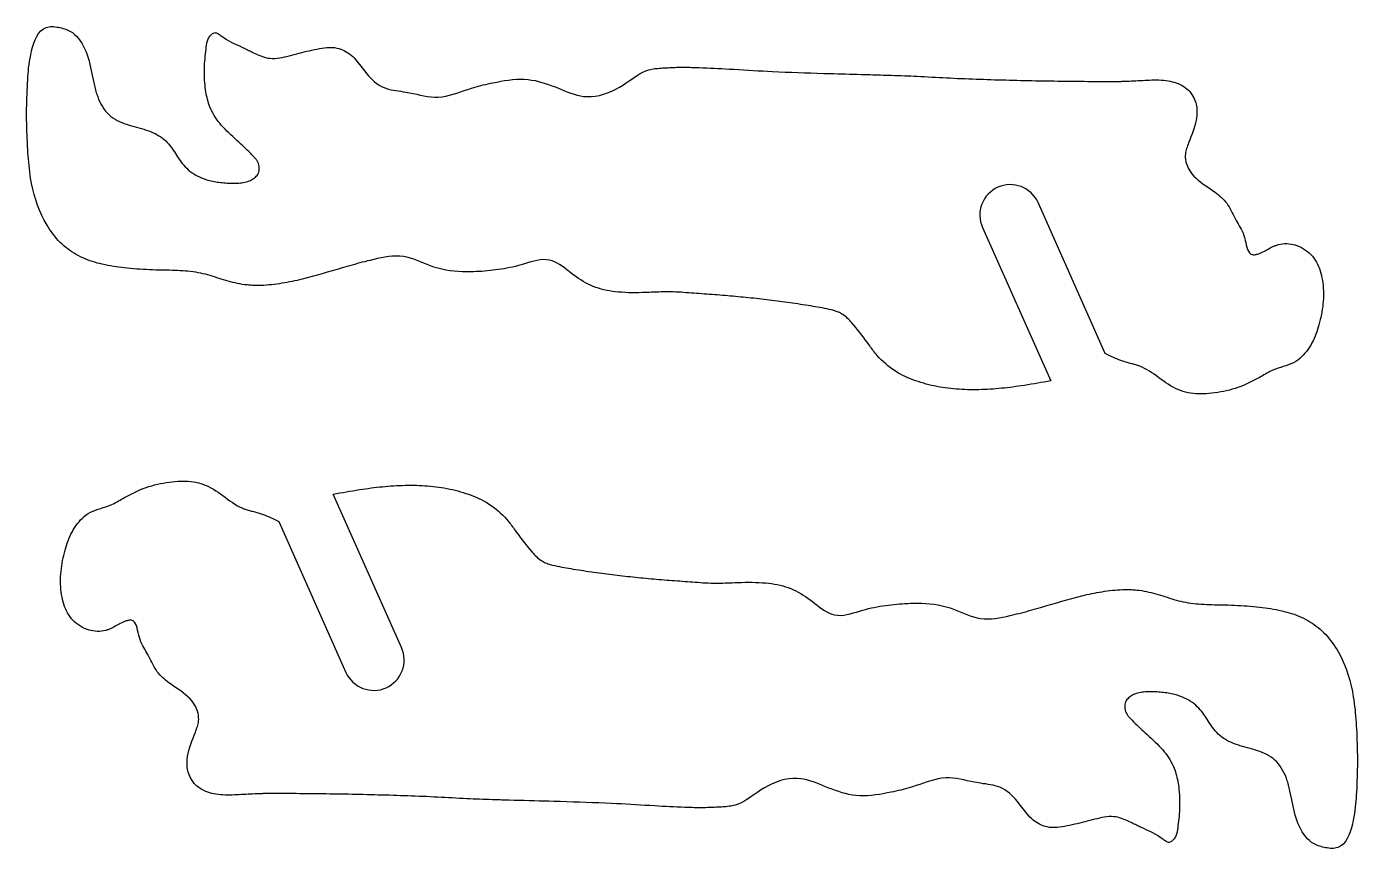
# Model space of a CAD drawing. Extents: x 0 to 470, y 0 to 279.
# Drawn here: x 384.6 to 450.3, y 238.8 to 279.3 of the extents above; entities that cross this region are included whole.
import ezdxf

# ---------------------------------------------------------------- set-up
doc = ezdxf.new("R2010")
doc.units = 0
doc.layers.add('CK_LEVEL_1', color=1, linetype='CONTINUOUS')

msp = doc.modelspace()

# ---------------------------------------------------------------- linework, layer by layer
at = {"layer": 'CK_LEVEL_1'}
for points in [[(425.999, 276.985), (426.127, 276.982), (426.254, 276.978), (426.382, 276.974), (426.509, 276.971), (426.637, 276.967), (426.764, 276.963), (426.892, 276.959), (427.019, 276.955), (427.146, 276.951), (427.305, 276.946), (427.464, 276.941), (427.623, 276.936), (427.782, 276.93), (427.941, 276.924), (428.099, 276.918), (428.258, 276.911), (428.417, 276.904), (428.576, 276.897), (428.756, 276.888), (428.937, 276.879), (429.117, 276.87), (429.298, 276.86), (429.478, 276.85), (429.659, 276.84), (429.839, 276.831), (430.02, 276.821), (430.201, 276.812), (430.383, 276.804), (430.565, 276.795), (430.747, 276.788), (430.93, 276.78), (431.112, 276.773), (431.294, 276.766), (431.476, 276.76), (431.659, 276.753), (431.841, 276.747), (432.024, 276.741), (432.208, 276.735), (432.391, 276.729), (432.575, 276.724), (432.758, 276.719), (432.942, 276.714), (433.125, 276.709), (433.309, 276.704), (433.492, 276.699), (433.676, 276.695), (433.86, 276.691), (434.044, 276.687), (434.228, 276.683), (434.412, 276.679), (434.596, 276.676), (434.78, 276.673), (434.964, 276.67), (435.148, 276.667), (435.332, 276.665), (435.516, 276.663), (435.701, 276.661), (435.885, 276.659), (436.069, 276.657), (436.253, 276.655), (436.437, 276.653), (436.621, 276.651), (436.805, 276.649), (436.988, 276.647), (437.172, 276.645), (437.355, 276.643), (437.539, 276.641), (437.722, 276.64), (437.906, 276.64), (438.089, 276.64), (438.272, 276.641), (438.456, 276.644), (438.507, 276.645), (438.559, 276.646), (438.61, 276.647), (438.661, 276.648), (438.713, 276.65), (438.764, 276.651), (438.816, 276.653), (438.867, 276.655), (438.918, 276.657), (439.03, 276.661), (439.141, 276.667), (439.252, 276.672), (439.364, 276.678), (439.475, 276.684), (439.586, 276.69), (439.698, 276.696), (439.809, 276.702), (439.92, 276.707), (440.034, 276.712), (440.148, 276.715), (440.262, 276.717), (440.375, 276.717), (440.489, 276.715), (440.603, 276.71), (440.717, 276.702), (440.83, 276.689), (440.944, 276.673), (441.047, 276.654), (441.15, 276.631), (441.252, 276.603), (441.352, 276.571), (441.45, 276.534), (441.546, 276.491), (441.639, 276.442), (441.728, 276.388), (441.812, 276.327), (441.883, 276.269), (441.949, 276.206), (442.012, 276.139), (442.07, 276.068), (442.124, 275.994), (442.173, 275.916), (442.217, 275.835), (442.255, 275.752), (442.288, 275.667), (442.311, 275.593), (442.331, 275.517), (442.346, 275.44), (442.357, 275.363), (442.365, 275.285), (442.369, 275.207), (442.371, 275.129), (442.369, 275.051), (442.364, 274.974), (442.345, 274.817), (442.317, 274.662), (442.28, 274.509), (442.236, 274.357), (442.187, 274.206), (442.133, 274.056), (442.075, 273.906), (442.017, 273.757), (441.958, 273.606), (441.932, 273.539), (441.907, 273.472), (441.883, 273.404), (441.861, 273.336), (441.842, 273.268), (441.825, 273.199), (441.811, 273.131), (441.802, 273.061), (441.796, 272.992), (441.797, 272.886), (441.809, 272.78), (441.83, 272.675), (441.86, 272.571), (441.898, 272.468), (441.944, 272.368), (441.996, 272.271), (442.054, 272.179), (442.118, 272.09), (442.217, 271.972), (442.324, 271.864), (442.438, 271.763), (442.557, 271.668), (442.681, 271.578), (442.807, 271.49), (442.935, 271.404), (443.063, 271.318), (443.189, 271.23), (443.27, 271.171), (443.349, 271.111), (443.427, 271.049), (443.502, 270.985), (443.576, 270.919), (443.646, 270.85), (443.714, 270.779), (443.778, 270.704), (443.839, 270.627), (443.901, 270.54), (443.958, 270.449), (444.013, 270.356), (444.065, 270.261), (444.114, 270.166), (444.163, 270.07), (444.211, 269.974), (444.259, 269.88), (444.308, 269.787), (444.358, 269.698), (444.408, 269.611), (444.459, 269.523), (444.509, 269.435), (444.557, 269.344), (444.603, 269.25), (444.646, 269.151), (444.686, 269.046), (444.721, 268.934), (444.751, 268.817), (444.779, 268.697), (444.806, 268.577), (444.836, 268.462), (444.871, 268.355), (444.913, 268.26), (444.964, 268.183), (445.028, 268.126), (445.106, 268.094), (445.14, 268.089), (445.175, 268.088), (445.213, 268.09), (445.251, 268.095), (445.291, 268.103), (445.331, 268.113), (445.371, 268.125), (445.411, 268.139), (445.45, 268.153), (445.523, 268.183), (445.594, 268.215), (445.661, 268.248), (445.727, 268.283), (445.791, 268.318), (445.855, 268.354), (445.919, 268.389), (445.983, 268.424), (446.048, 268.458), (446.083, 268.476), (446.119, 268.493), (446.156, 268.509), (446.192, 268.525), (446.23, 268.54), (446.267, 268.554), (446.305, 268.568), (446.343, 268.58), (446.382, 268.591), (446.485, 268.615), (446.589, 268.631), (446.694, 268.639), (446.801, 268.64), (446.907, 268.633), (447.013, 268.619), (447.118, 268.598), (447.221, 268.571), (447.322, 268.537), (447.43, 268.493), (447.533, 268.443), (447.633, 268.385), (447.729, 268.322), (447.821, 268.252), (447.908, 268.177), (447.99, 268.097), (448.066, 268.012), (448.137, 267.922), (448.203, 267.826), (448.264, 267.725), (448.318, 267.622), (448.367, 267.515), (448.411, 267.406), (448.449, 267.294), (448.483, 267.181), (448.512, 267.067), (448.538, 266.951), (448.561, 266.824), (448.579, 266.696), (448.593, 266.568), (448.603, 266.44), (448.609, 266.312), (448.612, 266.183), (448.61, 266.055), (448.605, 265.926), (448.597, 265.798), (448.586, 265.667), (448.571, 265.536), (448.553, 265.405), (448.533, 265.275), (448.509, 265.146), (448.483, 265.017), (448.454, 264.888), (448.422, 264.761), (448.387, 264.634), (448.354, 264.519), (448.318, 264.404), (448.279, 264.29), (448.238, 264.178), (448.194, 264.066), (448.146, 263.956), (448.095, 263.846), (448.04, 263.738), (447.981, 263.632), (447.917, 263.526), (447.849, 263.422), (447.776, 263.321), (447.699, 263.225), (447.617, 263.132), (447.531, 263.046), (447.441, 262.965), (447.345, 262.891), (447.245, 262.825), (447.129, 262.761), (447.009, 262.706), (446.885, 262.657), (446.758, 262.613), (446.629, 262.571), (446.5, 262.53), (446.371, 262.488), (446.244, 262.443), (446.119, 262.394), (446.043, 262.36), (445.968, 262.323), (445.894, 262.285), (445.821, 262.245), (445.748, 262.204), (445.676, 262.163), (445.604, 262.121), (445.531, 262.078), (445.459, 262.037), (445.33, 261.964), (445.2, 261.895), (445.068, 261.827), (444.935, 261.763), (444.801, 261.702), (444.665, 261.644), (444.528, 261.589), (444.39, 261.538), (444.251, 261.491), (444.111, 261.449), (443.971, 261.41), (443.829, 261.375), (443.686, 261.344), (443.542, 261.317), (443.398, 261.293), (443.252, 261.273), (443.106, 261.256), (442.958, 261.241), (442.83, 261.232), (442.701, 261.225), (442.572, 261.222), (442.443, 261.222), (442.315, 261.227), (442.187, 261.237), (442.061, 261.253), (441.936, 261.274), (441.813, 261.303), (441.685, 261.341), (441.559, 261.386), (441.434, 261.438), (441.312, 261.496), (441.192, 261.56), (441.073, 261.628), (440.957, 261.7), (440.842, 261.776), (440.729, 261.854), (440.612, 261.938), (440.497, 262.022), (440.382, 262.107), (440.267, 262.189), (440.151, 262.27), (440.034, 262.346), (439.913, 262.418), (439.791, 262.484), (439.664, 262.543), (439.613, 262.564), (439.561, 262.583), (439.509, 262.602), (439.457, 262.62), (439.404, 262.637), (439.351, 262.653), (439.297, 262.669), (439.244, 262.684), (439.19, 262.699), (439.136, 262.713), (439.082, 262.728), (439.029, 262.743), (438.975, 262.757), (438.921, 262.772), (438.868, 262.788), (438.815, 262.804), (438.762, 262.82), (438.709, 262.837), (438.611, 262.871), (438.514, 262.908), (438.418, 262.947), (438.322, 262.988), (438.227, 263.03), (438.132, 263.074), (438.038, 263.118), (437.943, 263.163), (437.849, 263.209), (434.534, 270.661, 0.414214), (432.553, 271.422, 0.414214), (431.792, 269.44), (435.163, 261.863), (435.001, 261.834), (434.839, 261.805), (434.678, 261.777), (434.516, 261.749), (434.354, 261.722), (434.192, 261.695), (434.03, 261.669), (433.868, 261.643), (433.706, 261.619), (433.567, 261.599), (433.429, 261.58), (433.291, 261.562), (433.152, 261.545), (433.014, 261.529), (432.875, 261.513), (432.736, 261.499), (432.597, 261.486), (432.458, 261.474), (432.318, 261.464), (432.178, 261.454), (432.038, 261.446), (431.898, 261.439), (431.758, 261.434), (431.617, 261.43), (431.477, 261.428), (431.337, 261.427), (431.196, 261.428), (431.057, 261.43), (430.919, 261.435), (430.78, 261.441), (430.641, 261.449), (430.503, 261.459), (430.364, 261.47), (430.226, 261.484), (430.088, 261.5), (429.95, 261.519), (429.815, 261.539), (429.681, 261.562), (429.546, 261.587), (429.412, 261.614), (429.279, 261.644), (429.146, 261.676), (429.013, 261.71), (428.882, 261.747), (428.75, 261.786), (428.62, 261.827), (428.491, 261.871), (428.363, 261.918), (428.236, 261.967), (428.111, 262.02), (427.986, 262.076), (427.864, 262.136), (427.743, 262.199), (427.624, 262.266), (427.497, 262.344), (427.372, 262.426), (427.25, 262.513), (427.132, 262.604), (427.017, 262.7), (426.905, 262.799), (426.797, 262.903), (426.693, 263.01), (426.594, 263.121), (426.546, 263.178), (426.498, 263.236), (426.452, 263.294), (426.406, 263.353), (426.361, 263.412), (426.317, 263.472), (426.273, 263.532), (426.229, 263.592), (426.185, 263.653), (426.097, 263.774), (426.008, 263.895), (425.919, 264.016), (425.829, 264.136), (425.737, 264.255), (425.644, 264.373), (425.55, 264.491), (425.453, 264.607), (425.353, 264.723), (425.302, 264.781), (425.25, 264.838), (425.196, 264.894), (425.141, 264.949), (425.085, 265.001), (425.026, 265.051), (424.966, 265.098), (424.904, 265.141), (424.84, 265.181), (424.789, 265.208), (424.736, 265.233), (424.683, 265.257), (424.628, 265.278), (424.573, 265.297), (424.517, 265.316), (424.461, 265.332), (424.404, 265.348), (424.347, 265.363), (424.233, 265.391), (424.119, 265.417), (424.005, 265.441), (423.891, 265.464), (423.777, 265.485), (423.663, 265.505), (423.548, 265.524), (423.434, 265.542), (423.319, 265.561), (423.192, 265.581), (423.065, 265.601), (422.938, 265.621), (422.811, 265.64), (422.684, 265.66), (422.557, 265.679), (422.429, 265.698), (422.302, 265.717), (422.175, 265.735), (422.047, 265.753), (421.919, 265.77), (421.791, 265.787), (421.663, 265.804), (421.535, 265.82), (421.407, 265.836), (421.279, 265.852), (421.151, 265.867), (421.023, 265.882), (420.895, 265.896), (420.766, 265.911), (420.638, 265.925), (420.51, 265.939), (420.381, 265.952), (420.253, 265.965), (420.124, 265.978), (419.996, 265.991), (419.868, 266.004), (419.739, 266.016), (419.611, 266.028), (419.483, 266.04), (419.354, 266.051), (419.226, 266.063), (419.098, 266.074), (418.969, 266.084), (418.841, 266.095), (418.712, 266.105), (418.584, 266.114), (418.456, 266.124), (418.328, 266.133), (418.2, 266.142), (418.073, 266.151), (417.945, 266.16), (417.817, 266.169), (417.689, 266.178), (417.561, 266.188), (417.433, 266.198), (417.306, 266.208), (417.179, 266.218), (417.052, 266.227), (416.925, 266.236), (416.798, 266.243), (416.67, 266.25), (416.543, 266.254), (416.416, 266.258), (416.298, 266.259), (416.181, 266.258), (416.063, 266.256), (415.946, 266.254), (415.828, 266.25), (415.711, 266.246), (415.593, 266.241), (415.475, 266.236), (415.358, 266.231), (415.187, 266.225), (415.016, 266.22), (414.846, 266.216), (414.675, 266.214), (414.504, 266.215), (414.333, 266.218), (414.162, 266.225), (413.991, 266.235), (413.819, 266.25), (413.679, 266.265), (413.538, 266.284), (413.398, 266.306), (413.259, 266.332), (413.121, 266.362), (412.985, 266.396), (412.85, 266.436), (412.718, 266.48), (412.588, 266.529), (412.463, 266.583), (412.34, 266.641), (412.22, 266.705), (412.102, 266.773), (411.985, 266.844), (411.869, 266.92), (411.754, 267), (411.64, 267.082), (411.527, 267.168), (411.41, 267.259), (411.292, 267.351), (411.174, 267.441), (411.055, 267.527), (410.934, 267.608), (410.812, 267.68), (410.688, 267.742), (410.561, 267.792), (410.431, 267.827), (410.285, 267.846), (410.135, 267.848), (409.983, 267.835), (409.828, 267.809), (409.672, 267.774), (409.515, 267.732), (409.357, 267.685), (409.2, 267.638), (409.043, 267.592), (408.9, 267.553), (408.758, 267.517), (408.616, 267.484), (408.475, 267.454), (408.335, 267.427), (408.194, 267.402), (408.053, 267.379), (407.912, 267.358), (407.771, 267.339), (407.638, 267.323), (407.504, 267.308), (407.369, 267.294), (407.234, 267.282), (407.099, 267.271), (406.963, 267.262), (406.827, 267.255), (406.691, 267.25), (406.555, 267.247), (406.349, 267.246), (406.144, 267.25), (405.939, 267.261), (405.735, 267.277), (405.532, 267.301), (405.33, 267.333), (405.129, 267.373), (404.931, 267.423), (404.734, 267.482), (404.567, 267.54), (404.401, 267.604), (404.235, 267.671), (404.071, 267.739), (403.906, 267.804), (403.741, 267.865), (403.575, 267.919), (403.407, 267.963), (403.238, 267.996), (403.058, 268.016), (402.876, 268.022), (402.692, 268.016), (402.507, 267.999), (402.321, 267.973), (402.136, 267.939), (401.951, 267.9), (401.766, 267.858), (401.583, 267.813), (401.456, 267.781), (401.329, 267.748), (401.204, 267.716), (401.079, 267.683), (400.954, 267.65), (400.83, 267.616), (400.706, 267.582), (400.582, 267.547), (400.458, 267.512), (400.213, 267.441), (399.967, 267.368), (399.721, 267.295), (399.475, 267.222), (399.229, 267.149), (398.982, 267.078), (398.734, 267.01), (398.486, 266.943), (398.237, 266.881), (398.113, 266.852), (397.989, 266.823), (397.864, 266.796), (397.739, 266.77), (397.615, 266.745), (397.489, 266.722), (397.364, 266.7), (397.238, 266.679), (397.112, 266.66), (396.985, 266.642), (396.857, 266.625), (396.729, 266.611), (396.601, 266.599), (396.473, 266.588), (396.345, 266.58), (396.216, 266.575), (396.088, 266.573), (395.959, 266.573), (395.897, 266.574), (395.835, 266.576), (395.773, 266.579), (395.712, 266.583), (395.65, 266.587), (395.588, 266.592), (395.527, 266.598), (395.465, 266.605), (395.404, 266.612), (395.286, 266.629), (395.169, 266.649), (395.052, 266.671), (394.936, 266.696), (394.82, 266.723), (394.704, 266.752), (394.589, 266.784), (394.474, 266.816), (394.36, 266.851), (394.249, 266.886), (394.138, 266.921), (394.027, 266.957), (393.916, 266.993), (393.805, 267.028), (393.694, 267.062), (393.583, 267.094), (393.471, 267.125), (393.358, 267.153), (393.235, 267.18), (393.11, 267.204), (392.985, 267.225), (392.859, 267.244), (392.733, 267.259), (392.606, 267.273), (392.479, 267.284), (392.352, 267.293), (392.225, 267.301), (392.091, 267.308), (391.957, 267.313), (391.823, 267.317), (391.689, 267.321), (391.555, 267.324), (391.421, 267.327), (391.287, 267.329), (391.153, 267.332), (391.019, 267.336), (390.863, 267.341), (390.707, 267.347), (390.551, 267.355), (390.395, 267.363), (390.238, 267.373), (390.082, 267.384), (389.927, 267.396), (389.771, 267.41), (389.615, 267.425), (389.477, 267.44), (389.338, 267.456), (389.2, 267.473), (389.062, 267.492), (388.924, 267.513), (388.787, 267.536), (388.65, 267.562), (388.514, 267.59), (388.378, 267.62), (388.255, 267.65), (388.133, 267.682), (388.012, 267.717), (387.891, 267.755), (387.772, 267.796), (387.653, 267.84), (387.536, 267.887), (387.421, 267.937), (387.306, 267.991), (387.197, 268.046), (387.09, 268.105), (386.984, 268.168), (386.88, 268.233), (386.779, 268.302), (386.68, 268.374), (386.583, 268.45), (386.489, 268.528), (386.398, 268.61), (386.302, 268.702), (386.209, 268.798), (386.12, 268.898), (386.034, 269), (385.951, 269.105), (385.872, 269.213), (385.795, 269.323), (385.722, 269.435), (385.652, 269.549), (385.518, 269.788), (385.396, 270.033), (385.285, 270.284), (385.186, 270.539), (385.098, 270.799), (385.021, 271.063), (384.953, 271.329), (384.895, 271.598), (384.846, 271.868), (384.822, 272.025), (384.8, 272.183), (384.781, 272.341), (384.764, 272.499), (384.749, 272.657), (384.735, 272.815), (384.723, 272.973), (384.712, 273.131), (384.702, 273.289), (384.692, 273.471), (384.682, 273.652), (384.673, 273.833), (384.666, 274.015), (384.659, 274.196), (384.654, 274.378), (384.65, 274.56), (384.647, 274.743), (384.646, 274.926), (384.647, 275.109), (384.648, 275.292), (384.651, 275.475), (384.655, 275.657), (384.66, 275.839), (384.667, 276.021), (384.674, 276.201), (384.682, 276.38), (384.691, 276.557), (384.699, 276.709), (384.708, 276.861), (384.719, 277.013), (384.732, 277.165), (384.747, 277.319), (384.766, 277.475), (384.789, 277.634), (384.816, 277.796), (384.847, 277.963), (384.889, 278.15), (384.938, 278.339), (384.996, 278.525), (385.065, 278.703), (385.146, 278.868), (385.24, 279.015), (385.349, 279.141), (385.474, 279.24), (385.617, 279.309), (385.685, 279.327), (385.755, 279.34), (385.828, 279.347), (385.903, 279.349), (385.979, 279.346), (386.056, 279.339), (386.134, 279.328), (386.211, 279.315), (386.288, 279.299), (386.363, 279.281), (386.436, 279.262), (386.508, 279.24), (386.578, 279.215), (386.647, 279.188), (386.714, 279.158), (386.779, 279.125), (386.842, 279.09), (386.902, 279.05), (387.012, 278.966), (387.114, 278.871), (387.207, 278.765), (387.293, 278.651), (387.371, 278.53), (387.443, 278.404), (387.507, 278.272), (387.566, 278.138), (387.618, 278.002), (387.668, 277.853), (387.713, 277.704), (387.752, 277.555), (387.788, 277.406), (387.82, 277.256), (387.851, 277.107), (387.88, 276.957), (387.909, 276.807), (387.939, 276.658), (387.954, 276.585), (387.97, 276.513), (387.987, 276.44), (388.004, 276.368), (388.022, 276.295), (388.041, 276.223), (388.061, 276.151), (388.083, 276.079), (388.106, 276.007), (388.151, 275.881), (388.2, 275.757), (388.255, 275.634), (388.315, 275.515), (388.381, 275.399), (388.454, 275.288), (388.533, 275.183), (388.619, 275.085), (388.711, 274.994), (388.805, 274.915), (388.904, 274.844), (389.008, 274.779), (389.116, 274.719), (389.228, 274.665), (389.343, 274.615), (389.46, 274.57), (389.578, 274.529), (389.697, 274.49), (389.82, 274.454), (389.943, 274.419), (390.066, 274.386), (390.188, 274.353), (390.31, 274.319), (390.431, 274.283), (390.551, 274.245), (390.67, 274.203), (390.788, 274.156), (390.886, 274.113), (390.983, 274.067), (391.077, 274.016), (391.17, 273.961), (391.26, 273.903), (391.347, 273.841), (391.43, 273.774), (391.509, 273.704), (391.584, 273.63), (391.65, 273.558), (391.711, 273.483), (391.77, 273.406), (391.827, 273.326), (391.881, 273.245), (391.935, 273.163), (391.988, 273.081), (392.042, 272.998), (392.096, 272.915), (392.153, 272.83), (392.213, 272.746), (392.274, 272.664), (392.337, 272.583), (392.402, 272.505), (392.47, 272.429), (392.541, 272.356), (392.615, 272.287), (392.692, 272.221), (392.78, 272.154), (392.872, 272.091), (392.967, 272.033), (393.066, 271.98), (393.167, 271.931), (393.27, 271.886), (393.375, 271.845), (393.481, 271.809), (393.589, 271.776), (393.665, 271.755), (393.742, 271.736), (393.819, 271.719), (393.897, 271.704), (393.974, 271.69), (394.052, 271.677), (394.13, 271.666), (394.208, 271.656), (394.287, 271.648), (394.37, 271.639), (394.454, 271.633), (394.537, 271.627), (394.621, 271.623), (394.705, 271.62), (394.789, 271.619), (394.873, 271.619), (394.957, 271.621), (395.041, 271.625), (395.115, 271.629), (395.188, 271.635), (395.262, 271.643), (395.335, 271.654), (395.407, 271.668), (395.479, 271.685), (395.55, 271.706), (395.62, 271.731), (395.689, 271.76), (395.742, 271.786), (395.794, 271.816), (395.843, 271.848), (395.891, 271.884), (395.935, 271.922), (395.976, 271.964), (396.012, 272.008), (396.044, 272.056), (396.071, 272.107), (396.095, 272.171), (396.111, 272.238), (396.119, 272.308), (396.121, 272.378), (396.115, 272.45), (396.102, 272.52), (396.082, 272.588), (396.056, 272.654), (396.024, 272.716), (396.007, 272.744), (395.989, 272.771), (395.969, 272.797), (395.949, 272.822), (395.927, 272.847), (395.905, 272.871), (395.883, 272.895), (395.861, 272.918), (395.838, 272.941), (395.759, 273.021), (395.681, 273.1), (395.602, 273.179), (395.523, 273.258), (395.443, 273.336), (395.363, 273.414), (395.283, 273.491), (395.202, 273.567), (395.12, 273.643), (395.021, 273.735), (394.921, 273.826), (394.821, 273.917), (394.722, 274.008), (394.624, 274.101), (394.527, 274.195), (394.432, 274.291), (394.339, 274.389), (394.249, 274.49), (394.174, 274.58), (394.102, 274.673), (394.032, 274.768), (393.966, 274.865), (393.903, 274.964), (393.844, 275.066), (393.788, 275.169), (393.737, 275.274), (393.691, 275.382), (393.656, 275.473), (393.624, 275.565), (393.595, 275.658), (393.569, 275.752), (393.545, 275.847), (393.524, 275.942), (393.505, 276.038), (393.488, 276.135), (393.474, 276.231), (393.458, 276.348), (393.445, 276.464), (393.435, 276.581), (393.427, 276.698), (393.421, 276.815), (393.417, 276.932), (393.415, 277.05), (393.416, 277.167), (393.418, 277.285), (393.422, 277.405), (393.428, 277.526), (393.436, 277.646), (393.445, 277.766), (393.455, 277.886), (393.467, 278.005), (393.481, 278.124), (393.495, 278.242), (393.51, 278.36), (393.517, 278.409), (393.524, 278.457), (393.532, 278.505), (393.542, 278.554), (393.554, 278.602), (393.568, 278.65), (393.586, 278.697), (393.606, 278.745), (393.631, 278.792), (393.656, 278.834), (393.684, 278.875), (393.714, 278.913), (393.747, 278.949), (393.782, 278.981), (393.818, 279.008), (393.856, 279.029), (393.894, 279.044), (393.932, 279.05), (393.97, 279.049), (394.008, 279.041), (394.046, 279.026), (394.084, 279.007), (394.123, 278.983), (394.161, 278.956), (394.199, 278.928), (394.237, 278.898), (394.275, 278.869), (394.388, 278.787), (394.502, 278.713), (394.615, 278.647), (394.728, 278.586), (394.841, 278.53), (394.954, 278.477), (395.067, 278.426), (395.181, 278.375), (395.294, 278.322), (395.354, 278.294), (395.413, 278.265), (395.473, 278.236), (395.533, 278.206), (395.594, 278.176), (395.654, 278.146), (395.715, 278.116), (395.776, 278.086), (395.837, 278.056), (395.925, 278.014), (396.014, 277.974), (396.104, 277.935), (396.194, 277.9), (396.286, 277.867), (396.377, 277.839), (396.47, 277.815), (396.562, 277.796), (396.656, 277.784), (396.773, 277.777), (396.891, 277.779), (397.01, 277.789), (397.129, 277.805), (397.248, 277.827), (397.366, 277.853), (397.485, 277.881), (397.603, 277.912), (397.721, 277.943), (397.846, 277.976), (397.97, 278.008), (398.094, 278.04), (398.218, 278.071), (398.342, 278.101), (398.466, 278.13), (398.591, 278.159), (398.716, 278.188), (398.842, 278.215), (398.964, 278.241), (399.088, 278.266), (399.212, 278.287), (399.336, 278.305), (399.46, 278.317), (399.583, 278.323), (399.706, 278.321), (399.828, 278.311), (399.949, 278.29), (400.044, 278.267), (400.138, 278.236), (400.23, 278.199), (400.32, 278.157), (400.408, 278.109), (400.493, 278.056), (400.575, 277.999), (400.653, 277.938), (400.728, 277.873), (400.803, 277.8), (400.874, 277.724), (400.941, 277.646), (401.007, 277.565), (401.07, 277.483), (401.133, 277.399), (401.196, 277.315), (401.259, 277.23), (401.324, 277.146), (401.413, 277.035), (401.507, 276.926), (401.605, 276.822), (401.707, 276.722), (401.813, 276.628), (401.923, 276.541), (402.038, 276.462), (402.157, 276.393), (402.28, 276.335), (402.39, 276.293), (402.503, 276.259), (402.619, 276.231), (402.737, 276.208), (402.856, 276.188), (402.976, 276.171), (403.098, 276.154), (403.219, 276.137), (403.341, 276.118), (403.523, 276.086), (403.705, 276.048), (403.885, 276.009), (404.065, 275.971), (404.244, 275.935), (404.422, 275.905), (404.599, 275.883), (404.776, 275.871), (404.953, 275.871), (405.136, 275.887), (405.318, 275.917), (405.5, 275.958), (405.682, 276.008), (405.863, 276.065), (406.044, 276.126), (406.225, 276.189), (406.406, 276.251), (406.587, 276.311), (406.704, 276.346), (406.821, 276.38), (406.938, 276.412), (407.055, 276.442), (407.172, 276.471), (407.29, 276.499), (407.408, 276.525), (407.526, 276.551), (407.645, 276.576), (407.837, 276.614), (408.03, 276.651), (408.224, 276.683), (408.419, 276.711), (408.613, 276.733), (408.808, 276.747), (409.002, 276.753), (409.194, 276.75), (409.386, 276.736), (409.554, 276.713), (409.722, 276.682), (409.888, 276.643), (410.054, 276.598), (410.218, 276.547), (410.383, 276.491), (410.547, 276.431), (410.711, 276.368), (410.874, 276.303), (411.029, 276.241), (411.184, 276.179), (411.338, 276.12), (411.494, 276.064), (411.65, 276.013), (411.806, 275.969), (411.963, 275.933), (412.12, 275.907), (412.278, 275.892), (412.484, 275.892), (412.69, 275.912), (412.897, 275.95), (413.102, 276.006), (413.305, 276.076), (413.505, 276.16), (413.701, 276.256), (413.894, 276.362), (414.08, 276.478), (414.22, 276.571), (414.358, 276.666), (414.494, 276.761), (414.629, 276.855), (414.766, 276.943), (414.904, 277.026), (415.044, 277.1), (415.189, 277.163), (415.339, 277.214), (415.411, 277.232), (415.484, 277.248), (415.558, 277.262), (415.632, 277.273), (415.708, 277.282), (415.783, 277.289), (415.86, 277.296), (415.936, 277.301), (416.012, 277.306), (416.099, 277.312), (416.187, 277.317), (416.274, 277.321), (416.36, 277.326), (416.447, 277.33), (416.534, 277.333), (416.62, 277.336), (416.707, 277.339), (416.794, 277.34), (416.887, 277.342), (416.98, 277.342), (417.074, 277.342), (417.167, 277.342), (417.261, 277.341), (417.354, 277.339), (417.448, 277.337), (417.541, 277.335), (417.635, 277.333), (417.82, 277.327), (418.006, 277.32), (418.191, 277.312), (418.376, 277.303), (418.561, 277.294), (418.746, 277.285), (418.931, 277.275), (419.116, 277.264), (419.3, 277.253), (419.537, 277.24), (419.773, 277.226), (420.01, 277.212), (420.246, 277.198), (420.483, 277.184), (420.719, 277.171), (420.956, 277.158), (421.192, 277.145), (421.429, 277.133), (421.745, 277.118), (422.062, 277.105), (422.378, 277.092), (422.694, 277.08), (423.011, 277.07), (423.327, 277.059), (423.644, 277.05), (423.961, 277.041), (424.277, 277.032), (424.468, 277.026), (424.66, 277.021), (424.851, 277.016), (425.043, 277.011), (425.234, 277.006), (425.425, 277.001), (425.617, 276.996), (425.808, 276.99), (425.999, 276.985)], [(400.395, 247.481, 0.414214), (402.377, 246.719, 0.414214), (403.138, 248.701), (399.767, 256.279), (399.929, 256.307), (400.09, 256.336), (400.252, 256.364), (400.414, 256.392), (400.576, 256.42), (400.738, 256.446), (400.9, 256.473), (401.062, 256.498), (401.224, 256.522), (401.362, 256.542), (401.5, 256.561), (401.639, 256.579), (401.777, 256.597), (401.916, 256.613), (402.055, 256.628), (402.194, 256.642), (402.333, 256.655), (402.472, 256.667), (402.612, 256.678), (402.752, 256.687), (402.892, 256.695), (403.032, 256.702), (403.172, 256.707), (403.312, 256.711), (403.453, 256.714), (403.593, 256.714), (403.733, 256.713), (403.872, 256.711), (404.011, 256.707), (404.15, 256.701), (404.289, 256.693), (404.427, 256.683), (404.566, 256.671), (404.704, 256.657), (404.842, 256.641), (404.979, 256.623), (405.114, 256.602), (405.249, 256.58), (405.384, 256.555), (405.517, 256.527), (405.651, 256.498), (405.784, 256.466), (405.916, 256.432), (406.048, 256.395), (406.179, 256.356), (406.309, 256.314), (406.438, 256.27), (406.566, 256.224), (406.693, 256.174), (406.819, 256.121), (406.943, 256.065), (407.066, 256.006), (407.186, 255.942), (407.305, 255.875), (407.433, 255.798), (407.557, 255.715), (407.679, 255.629), (407.798, 255.537), (407.913, 255.442), (408.025, 255.342), (408.133, 255.239), (408.236, 255.131), (408.336, 255.02), (408.384, 254.964), (408.431, 254.906), (408.478, 254.847), (408.523, 254.788), (408.568, 254.729), (408.613, 254.669), (408.657, 254.609), (408.701, 254.549), (408.745, 254.489), (408.833, 254.367), (408.922, 254.246), (409.011, 254.126), (409.101, 254.006), (409.192, 253.886), (409.285, 253.768), (409.38, 253.65), (409.477, 253.534), (409.576, 253.419), (409.628, 253.361), (409.68, 253.303), (409.734, 253.247), (409.789, 253.193), (409.845, 253.14), (409.903, 253.091), (409.963, 253.044), (410.026, 253), (410.09, 252.961), (410.141, 252.933), (410.193, 252.908), (410.247, 252.885), (410.301, 252.864), (410.357, 252.844), (410.413, 252.826), (410.469, 252.809), (410.526, 252.793), (410.583, 252.778), (410.697, 252.75), (410.811, 252.724), (410.924, 252.7), (411.039, 252.678), (411.153, 252.657), (411.267, 252.637), (411.381, 252.618), (411.496, 252.599), (411.61, 252.581), (411.737, 252.561), (411.864, 252.541), (411.991, 252.521), (412.118, 252.501), (412.246, 252.481), (412.373, 252.462), (412.5, 252.443), (412.628, 252.424), (412.755, 252.406), (412.883, 252.388), (413.011, 252.371), (413.139, 252.354), (413.267, 252.337), (413.395, 252.321), (413.523, 252.305), (413.651, 252.29), (413.779, 252.274), (413.907, 252.26), (414.035, 252.245), (414.163, 252.231), (414.292, 252.217), (414.42, 252.203), (414.548, 252.189), (414.677, 252.176), (414.805, 252.163), (414.934, 252.15), (415.062, 252.138), (415.19, 252.125), (415.319, 252.113), (415.447, 252.101), (415.575, 252.09), (415.704, 252.079), (415.832, 252.068), (415.96, 252.057), (416.089, 252.047), (416.217, 252.037), (416.345, 252.027), (416.473, 252.018), (416.601, 252.009), (416.729, 252), (416.857, 251.991), (416.985, 251.982), (417.113, 251.972), (417.241, 251.963), (417.369, 251.953), (417.496, 251.944), (417.623, 251.934), (417.751, 251.924), (417.878, 251.914), (418.005, 251.906), (418.132, 251.898), (418.259, 251.892), (418.387, 251.887), (418.514, 251.884), (418.631, 251.883), (418.749, 251.883), (418.866, 251.885), (418.984, 251.888), (419.102, 251.892), (419.219, 251.896), (419.337, 251.9), (419.454, 251.905), (419.572, 251.91), (419.743, 251.916), (419.913, 251.922), (420.084, 251.925), (420.255, 251.927), (420.426, 251.926), (420.597, 251.923), (420.768, 251.916), (420.939, 251.906), (421.11, 251.892), (421.251, 251.876), (421.391, 251.858), (421.531, 251.836), (421.671, 251.81), (421.808, 251.779), (421.945, 251.745), (422.08, 251.706), (422.212, 251.662), (422.342, 251.612), (422.467, 251.559), (422.589, 251.5), (422.709, 251.437), (422.828, 251.369), (422.945, 251.297), (423.06, 251.221), (423.175, 251.142), (423.289, 251.059), (423.403, 250.974), (423.52, 250.883), (423.637, 250.791), (423.756, 250.701), (423.875, 250.614), (423.995, 250.534), (424.117, 250.461), (424.242, 250.399), (424.369, 250.349), (424.498, 250.315), (424.645, 250.295), (424.794, 250.293), (424.947, 250.307), (425.101, 250.333), (425.258, 250.368), (425.415, 250.41), (425.572, 250.456), (425.73, 250.504), (425.886, 250.55), (426.03, 250.589), (426.172, 250.625), (426.313, 250.657), (426.454, 250.687), (426.595, 250.715), (426.736, 250.739), (426.876, 250.762), (427.017, 250.783), (427.159, 250.802), (427.292, 250.819), (427.426, 250.834), (427.561, 250.847), (427.696, 250.86), (427.831, 250.87), (427.967, 250.879), (428.103, 250.886), (428.239, 250.891), (428.375, 250.894), (428.58, 250.895), (428.785, 250.891), (428.99, 250.881), (429.194, 250.864), (429.398, 250.84), (429.6, 250.808), (429.8, 250.768), (429.999, 250.719), (430.195, 250.66), (430.363, 250.601), (430.529, 250.537), (430.694, 250.47), (430.859, 250.403), (431.024, 250.338), (431.189, 250.277), (431.355, 250.223), (431.522, 250.178), (431.692, 250.145), (431.872, 250.125), (432.054, 250.119), (432.238, 250.126), (432.423, 250.143), (432.608, 250.169), (432.794, 250.202), (432.979, 250.241), (433.164, 250.284), (433.347, 250.329), (433.474, 250.361), (433.6, 250.393), (433.726, 250.426), (433.851, 250.458), (433.976, 250.492), (434.1, 250.525), (434.224, 250.56), (434.348, 250.594), (434.471, 250.629), (434.717, 250.7), (434.962, 250.773), (435.208, 250.846), (435.454, 250.919), (435.701, 250.992), (435.948, 251.063), (436.195, 251.132), (436.444, 251.198), (436.693, 251.26), (436.817, 251.29), (436.941, 251.318), (437.065, 251.345), (437.19, 251.371), (437.315, 251.396), (437.44, 251.419), (437.566, 251.442), (437.692, 251.462), (437.818, 251.482), (437.945, 251.5), (438.073, 251.516), (438.2, 251.53), (438.329, 251.543), (438.457, 251.553), (438.585, 251.561), (438.714, 251.566), (438.842, 251.569), (438.971, 251.568), (439.033, 251.567), (439.094, 251.565), (439.156, 251.562), (439.218, 251.559), (439.28, 251.554), (439.341, 251.549), (439.403, 251.543), (439.464, 251.537), (439.526, 251.529), (439.644, 251.512), (439.761, 251.493), (439.878, 251.47), (439.994, 251.445), (440.11, 251.418), (440.226, 251.389), (440.341, 251.358), (440.455, 251.325), (440.57, 251.291), (440.681, 251.256), (440.792, 251.22), (440.903, 251.184), (441.013, 251.149), (441.124, 251.113), (441.235, 251.079), (441.347, 251.047), (441.459, 251.017), (441.571, 250.989), (441.695, 250.961), (441.82, 250.937), (441.945, 250.916), (442.071, 250.898), (442.197, 250.882), (442.324, 250.869), (442.451, 250.858), (442.578, 250.848), (442.705, 250.84), (442.839, 250.834), (442.973, 250.828), (443.107, 250.824), (443.241, 250.821), (443.375, 250.817), (443.509, 250.815), (443.643, 250.812), (443.777, 250.809), (443.91, 250.805), (444.067, 250.8), (444.223, 250.794), (444.379, 250.787), (444.535, 250.778), (444.691, 250.768), (444.847, 250.757), (445.003, 250.745), (445.159, 250.731), (445.315, 250.716), (445.453, 250.702), (445.591, 250.686), (445.73, 250.668), (445.868, 250.649), (446.005, 250.628), (446.142, 250.605), (446.279, 250.58), (446.416, 250.552), (446.552, 250.521), (446.674, 250.491), (446.796, 250.459), (446.918, 250.424), (447.038, 250.386), (447.158, 250.345), (447.276, 250.302), (447.393, 250.255), (447.509, 250.204), (447.623, 250.15), (447.733, 250.095), (447.84, 250.036), (447.946, 249.974), (448.049, 249.908), (448.151, 249.839), (448.25, 249.767), (448.346, 249.692), (448.44, 249.613), (448.531, 249.532), (448.628, 249.439), (448.72, 249.343), (448.81, 249.244), (448.896, 249.141), (448.979, 249.036), (449.058, 248.929), (449.134, 248.819), (449.208, 248.706), (449.278, 248.592), (449.412, 248.354), (449.534, 248.109), (449.644, 247.858), (449.743, 247.602), (449.831, 247.342), (449.909, 247.078), (449.977, 246.812), (450.035, 246.544), (450.083, 246.274), (450.108, 246.116), (450.13, 245.959), (450.149, 245.801), (450.166, 245.643), (450.181, 245.485), (450.194, 245.327), (450.207, 245.168), (450.217, 245.01), (450.227, 244.852), (450.238, 244.671), (450.248, 244.489), (450.256, 244.308), (450.264, 244.127), (450.27, 243.945), (450.276, 243.763), (450.28, 243.581), (450.282, 243.398), (450.283, 243.215), (450.283, 243.033), (450.282, 242.85), (450.279, 242.667), (450.274, 242.484), (450.269, 242.302), (450.263, 242.121), (450.256, 241.941), (450.248, 241.762), (450.239, 241.584), (450.231, 241.432), (450.222, 241.28), (450.211, 241.129), (450.198, 240.976), (450.182, 240.822), (450.164, 240.666), (450.141, 240.508), (450.114, 240.345), (450.082, 240.178), (450.041, 239.991), (449.992, 239.802), (449.934, 239.616), (449.865, 239.439), (449.784, 239.274), (449.689, 239.126), (449.58, 239), (449.455, 238.901), (449.313, 238.833), (449.245, 238.814), (449.175, 238.802), (449.102, 238.795), (449.027, 238.793), (448.951, 238.796), (448.873, 238.803), (448.796, 238.813), (448.718, 238.826), (448.642, 238.842), (448.567, 238.86), (448.494, 238.88), (448.422, 238.902), (448.351, 238.926), (448.282, 238.953), (448.216, 238.983), (448.151, 239.016), (448.088, 239.052), (448.027, 239.091), (447.917, 239.175), (447.816, 239.271), (447.723, 239.376), (447.637, 239.49), (447.558, 239.611), (447.487, 239.738), (447.422, 239.869), (447.364, 240.003), (447.312, 240.139), (447.261, 240.288), (447.217, 240.437), (447.177, 240.586), (447.142, 240.736), (447.109, 240.885), (447.079, 241.035), (447.05, 241.184), (447.02, 241.334), (446.99, 241.484), (446.975, 241.556), (446.959, 241.629), (446.943, 241.701), (446.926, 241.774), (446.908, 241.846), (446.889, 241.918), (446.868, 241.99), (446.847, 242.063), (446.823, 242.134), (446.779, 242.26), (446.73, 242.385), (446.675, 242.507), (446.614, 242.627), (446.548, 242.742), (446.476, 242.853), (446.397, 242.958), (446.311, 243.057), (446.218, 243.148), (446.125, 243.226), (446.026, 243.298), (445.922, 243.363), (445.814, 243.422), (445.702, 243.477), (445.587, 243.526), (445.47, 243.571), (445.352, 243.613), (445.233, 243.651), (445.11, 243.687), (444.987, 243.722), (444.864, 243.755), (444.742, 243.789), (444.62, 243.823), (444.499, 243.858), (444.379, 243.897), (444.259, 243.939), (444.141, 243.985), (444.043, 244.028), (443.947, 244.075), (443.852, 244.125), (443.76, 244.18), (443.67, 244.238), (443.583, 244.301), (443.5, 244.367), (443.42, 244.437), (443.345, 244.512), (443.28, 244.583), (443.218, 244.658), (443.16, 244.736), (443.103, 244.815), (443.048, 244.896), (442.994, 244.978), (442.941, 245.061), (442.888, 245.144), (442.834, 245.226), (442.776, 245.311), (442.717, 245.395), (442.656, 245.478), (442.593, 245.558), (442.528, 245.637), (442.46, 245.712), (442.389, 245.785), (442.315, 245.854), (442.238, 245.92), (442.15, 245.987), (442.058, 246.05), (441.962, 246.108), (441.864, 246.162), (441.763, 246.211), (441.66, 246.256), (441.555, 246.296), (441.448, 246.333), (441.341, 246.365), (441.264, 246.386), (441.187, 246.405), (441.11, 246.422), (441.033, 246.438), (440.955, 246.452), (440.877, 246.464), (440.799, 246.475), (440.721, 246.485), (440.643, 246.494), (440.56, 246.502), (440.476, 246.509), (440.392, 246.514), (440.309, 246.518), (440.225, 246.521), (440.141, 246.522), (440.057, 246.522), (439.973, 246.52), (439.889, 246.517), (439.815, 246.512), (439.741, 246.506), (439.668, 246.498), (439.595, 246.487), (439.522, 246.473), (439.451, 246.456), (439.379, 246.436), (439.309, 246.411), (439.24, 246.381), (439.187, 246.355), (439.136, 246.326), (439.086, 246.293), (439.039, 246.258), (438.995, 246.219), (438.954, 246.178), (438.918, 246.133), (438.886, 246.085), (438.859, 246.035), (438.835, 245.971), (438.819, 245.903), (438.81, 245.834), (438.809, 245.763), (438.815, 245.692), (438.828, 245.622), (438.847, 245.553), (438.873, 245.487), (438.905, 245.426), (438.923, 245.398), (438.941, 245.371), (438.961, 245.345), (438.981, 245.319), (439.002, 245.295), (439.024, 245.271), (439.046, 245.247), (439.069, 245.223), (439.092, 245.2), (439.17, 245.12), (439.249, 245.041), (439.328, 244.962), (439.407, 244.883), (439.486, 244.805), (439.567, 244.728), (439.647, 244.651), (439.728, 244.574), (439.81, 244.498), (439.909, 244.407), (440.009, 244.316), (440.109, 244.225), (440.208, 244.133), (440.306, 244.04), (440.403, 243.946), (440.498, 243.85), (440.59, 243.752), (440.68, 243.651), (440.755, 243.561), (440.828, 243.468), (440.898, 243.374), (440.964, 243.277), (441.027, 243.177), (441.086, 243.076), (441.141, 242.972), (441.192, 242.867), (441.239, 242.76), (441.274, 242.669), (441.306, 242.577), (441.335, 242.483), (441.361, 242.389), (441.385, 242.295), (441.406, 242.199), (441.425, 242.103), (441.441, 242.007), (441.456, 241.91), (441.471, 241.794), (441.484, 241.677), (441.495, 241.56), (441.503, 241.443), (441.509, 241.326), (441.513, 241.209), (441.514, 241.092), (441.514, 240.974), (441.512, 240.856), (441.508, 240.736), (441.502, 240.616), (441.494, 240.495), (441.485, 240.375), (441.474, 240.255), (441.462, 240.136), (441.449, 240.017), (441.435, 239.899), (441.42, 239.781), (441.413, 239.733), (441.406, 239.684), (441.397, 239.636), (441.387, 239.588), (441.376, 239.54), (441.361, 239.492), (441.344, 239.444), (441.324, 239.396), (441.299, 239.349), (441.274, 239.307), (441.246, 239.267), (441.216, 239.228), (441.183, 239.192), (441.148, 239.161), (441.112, 239.134), (441.074, 239.112), (441.036, 239.098), (440.997, 239.091), (440.959, 239.092), (440.921, 239.101), (440.883, 239.115), (440.845, 239.135), (440.807, 239.158), (440.769, 239.185), (440.731, 239.214), (440.693, 239.243), (440.655, 239.273), (440.541, 239.355), (440.428, 239.428), (440.315, 239.494), (440.202, 239.555), (440.089, 239.611), (439.976, 239.664), (439.862, 239.716), (439.749, 239.767), (439.635, 239.819), (439.576, 239.848), (439.516, 239.876), (439.456, 239.906), (439.396, 239.936), (439.336, 239.966), (439.276, 239.996), (439.215, 240.026), (439.154, 240.056), (439.092, 240.085), (439.004, 240.127), (438.915, 240.168), (438.826, 240.206), (438.735, 240.242), (438.644, 240.274), (438.552, 240.302), (438.46, 240.326), (438.367, 240.345), (438.274, 240.358), (438.156, 240.365), (438.038, 240.363), (437.92, 240.353), (437.801, 240.336), (437.682, 240.315), (437.563, 240.289), (437.445, 240.26), (437.326, 240.229), (437.209, 240.198), (437.084, 240.165), (436.959, 240.133), (436.835, 240.101), (436.712, 240.071), (436.588, 240.041), (436.464, 240.011), (436.339, 239.982), (436.214, 239.954), (436.088, 239.926), (435.965, 239.9), (435.842, 239.876), (435.718, 239.854), (435.594, 239.837), (435.47, 239.824), (435.346, 239.819), (435.223, 239.82), (435.101, 239.831), (434.98, 239.851), (434.885, 239.875), (434.791, 239.905), (434.699, 239.942), (434.609, 239.984), (434.521, 240.032), (434.436, 240.085), (434.355, 240.142), (434.276, 240.203), (434.202, 240.268), (434.127, 240.341), (434.056, 240.417), (433.988, 240.496), (433.923, 240.576), (433.859, 240.659), (433.797, 240.743), (433.734, 240.827), (433.671, 240.911), (433.606, 240.996), (433.516, 241.107), (433.423, 241.215), (433.325, 241.32), (433.223, 241.42), (433.117, 241.514), (433.007, 241.6), (432.892, 241.679), (432.773, 241.748), (432.649, 241.807), (432.539, 241.848), (432.426, 241.882), (432.311, 241.91), (432.193, 241.934), (432.074, 241.953), (431.953, 241.971), (431.832, 241.987), (431.71, 242.004), (431.589, 242.023), (431.406, 242.056), (431.225, 242.093), (431.044, 242.132), (430.865, 242.171), (430.686, 242.206), (430.508, 242.236), (430.33, 242.258), (430.153, 242.271), (429.977, 242.27), (429.794, 242.254), (429.612, 242.224), (429.43, 242.183), (429.248, 242.133), (429.067, 242.076), (428.885, 242.015), (428.704, 241.952), (428.523, 241.89), (428.342, 241.831), (428.226, 241.795), (428.109, 241.761), (427.992, 241.729), (427.875, 241.699), (427.758, 241.67), (427.64, 241.643), (427.522, 241.616), (427.403, 241.591), (427.284, 241.566), (427.092, 241.527), (426.899, 241.491), (426.705, 241.458), (426.511, 241.43), (426.316, 241.408), (426.122, 241.394), (425.928, 241.388), (425.735, 241.391), (425.544, 241.406), (425.375, 241.428), (425.208, 241.459), (425.042, 241.498), (424.876, 241.543), (424.711, 241.594), (424.547, 241.65), (424.383, 241.71), (424.219, 241.773), (424.055, 241.838), (423.901, 241.9), (423.746, 241.962), (423.591, 242.022), (423.436, 242.078), (423.28, 242.129), (423.124, 242.173), (422.967, 242.209), (422.81, 242.234), (422.652, 242.249), (422.446, 242.249), (422.239, 242.229), (422.033, 242.191), (421.828, 242.136), (421.625, 242.065), (421.425, 241.981), (421.228, 241.885), (421.036, 241.779), (420.849, 241.664), (420.709, 241.571), (420.572, 241.475), (420.436, 241.38), (420.3, 241.287), (420.164, 241.198), (420.026, 241.115), (419.885, 241.041), (419.74, 240.978), (419.59, 240.928), (419.519, 240.909), (419.446, 240.893), (419.372, 240.88), (419.297, 240.869), (419.222, 240.86), (419.146, 240.852), (419.07, 240.846), (418.994, 240.84), (418.918, 240.835), (418.83, 240.83), (418.743, 240.825), (418.656, 240.82), (418.569, 240.816), (418.483, 240.812), (418.396, 240.808), (418.309, 240.805), (418.223, 240.803), (418.136, 240.801), (418.043, 240.8), (417.949, 240.799), (417.856, 240.799), (417.763, 240.799), (417.669, 240.8), (417.575, 240.802), (417.482, 240.804), (417.388, 240.806), (417.295, 240.809), (417.109, 240.815), (416.924, 240.822), (416.739, 240.829), (416.554, 240.838), (416.369, 240.847), (416.184, 240.857), (415.999, 240.867), (415.814, 240.877), (415.629, 240.888), (415.393, 240.902), (415.156, 240.916), (414.92, 240.93), (414.683, 240.944), (414.447, 240.957), (414.21, 240.971), (413.974, 240.984), (413.737, 240.996), (413.501, 241.008), (413.184, 241.023), (412.868, 241.037), (412.552, 241.049), (412.235, 241.061), (411.919, 241.072), (411.602, 241.082), (411.286, 241.092), (410.969, 241.101), (410.653, 241.11), (410.408, 241.116), (410.164, 241.123), (409.92, 241.13), (409.676, 241.136), (409.431, 241.143), (409.187, 241.149), (408.943, 241.156), (408.699, 241.163), (408.454, 241.17), (408.38, 241.172), (408.305, 241.174), (408.231, 241.176), (408.156, 241.178), (408.082, 241.181), (408.007, 241.183), (407.932, 241.185), (407.858, 241.188), (407.783, 241.19), (407.624, 241.195), (407.466, 241.2), (407.307, 241.206), (407.148, 241.211), (406.989, 241.217), (406.83, 241.224), (406.671, 241.23), (406.513, 241.237), (406.354, 241.244), (406.173, 241.253), (405.993, 241.262), (405.812, 241.272), (405.632, 241.281), (405.451, 241.291), (405.271, 241.301), (405.09, 241.311), (404.91, 241.32), (404.729, 241.329), (404.547, 241.338), (404.365, 241.346), (404.182, 241.354), (404, 241.361), (403.818, 241.368), (403.636, 241.375), (403.453, 241.382), (403.271, 241.388), (403.089, 241.394), (402.905, 241.4), (402.722, 241.406), (402.538, 241.412), (402.355, 241.417), (402.171, 241.423), (401.988, 241.428), (401.804, 241.433), (401.621, 241.438), (401.438, 241.442), (401.254, 241.447), (401.07, 241.451), (400.885, 241.455), (400.701, 241.459), (400.517, 241.462), (400.333, 241.466), (400.149, 241.469), (399.965, 241.472), (399.781, 241.474), (399.597, 241.477), (399.413, 241.479), (399.229, 241.481), (399.045, 241.483), (398.861, 241.484), (398.677, 241.486), (398.493, 241.488), (398.309, 241.49), (398.125, 241.492), (397.941, 241.494), (397.758, 241.496), (397.574, 241.498), (397.391, 241.5), (397.208, 241.501), (397.024, 241.502), (396.841, 241.501), (396.657, 241.5), (396.474, 241.498), (396.422, 241.497), (396.371, 241.496), (396.32, 241.494), (396.268, 241.493), (396.217, 241.492), (396.166, 241.49), (396.114, 241.488), (396.063, 241.487), (396.011, 241.485), (395.9, 241.48), (395.789, 241.475), (395.677, 241.469), (395.566, 241.463), (395.455, 241.457), (395.343, 241.451), (395.232, 241.445), (395.121, 241.439), (395.009, 241.434), (394.895, 241.43), (394.782, 241.426), (394.668, 241.424), (394.554, 241.424), (394.44, 241.426), (394.327, 241.431), (394.213, 241.44), (394.099, 241.452), (393.986, 241.468), (393.882, 241.487), (393.78, 241.51), (393.678, 241.538), (393.577, 241.57), (393.479, 241.608), (393.384, 241.651), (393.291, 241.699), (393.202, 241.753), (393.117, 241.814), (393.047, 241.872), (392.98, 241.935), (392.918, 242.002), (392.86, 242.073), (392.806, 242.148), (392.757, 242.225), (392.713, 242.306), (392.675, 242.389), (392.642, 242.474), (392.618, 242.549), (392.599, 242.625), (392.584, 242.701), (392.572, 242.778), (392.565, 242.856), (392.56, 242.934), (392.559, 243.012), (392.561, 243.09), (392.566, 243.168), (392.584, 243.325), (392.612, 243.479), (392.649, 243.632), (392.693, 243.784), (392.743, 243.935), (392.797, 244.085), (392.854, 244.235), (392.913, 244.385), (392.972, 244.535), (392.997, 244.602), (393.023, 244.67), (393.046, 244.737), (393.068, 244.805), (393.088, 244.873), (393.105, 244.942), (393.118, 245.011), (393.128, 245.08), (393.133, 245.15), (393.132, 245.255), (393.121, 245.361), (393.1, 245.466), (393.07, 245.571), (393.032, 245.673), (392.986, 245.773), (392.934, 245.87), (392.875, 245.963), (392.812, 246.051), (392.712, 246.169), (392.605, 246.278), (392.491, 246.379), (392.372, 246.473), (392.249, 246.564), (392.123, 246.651), (391.995, 246.737), (391.867, 246.823), (391.74, 246.911), (391.66, 246.97), (391.58, 247.03), (391.503, 247.092), (391.427, 247.156), (391.354, 247.222), (391.283, 247.291), (391.216, 247.363), (391.151, 247.437), (391.09, 247.514), (391.029, 247.602), (390.971, 247.692), (390.917, 247.785), (390.865, 247.88), (390.815, 247.976), (390.767, 248.072), (390.719, 248.167), (390.67, 248.262), (390.621, 248.354), (390.572, 248.443), (390.521, 248.53), (390.471, 248.618), (390.421, 248.706), (390.373, 248.797), (390.327, 248.892), (390.283, 248.991), (390.244, 249.096), (390.208, 249.208), (390.179, 249.324), (390.151, 249.444), (390.123, 249.564), (390.093, 249.68), (390.059, 249.787), (390.017, 249.881), (389.965, 249.959), (389.902, 250.016), (389.824, 250.048), (389.79, 250.052), (389.754, 250.054), (389.717, 250.051), (389.678, 250.046), (389.639, 250.038), (389.599, 250.028), (389.559, 250.016), (389.519, 250.003), (389.479, 249.988), (389.406, 249.959), (389.336, 249.927), (389.268, 249.893), (389.203, 249.859), (389.138, 249.823), (389.074, 249.788), (389.011, 249.752), (388.947, 249.717), (388.882, 249.683), (388.846, 249.666), (388.81, 249.649), (388.774, 249.632), (388.737, 249.616), (388.7, 249.601), (388.663, 249.587), (388.625, 249.574), (388.586, 249.561), (388.548, 249.55), (388.445, 249.527), (388.341, 249.511), (388.235, 249.503), (388.129, 249.502), (388.023, 249.509), (387.917, 249.522), (387.812, 249.543), (387.709, 249.57), (387.607, 249.604), (387.5, 249.648), (387.396, 249.699), (387.296, 249.756), (387.2, 249.82), (387.109, 249.889), (387.022, 249.964), (386.94, 250.045), (386.864, 250.13), (386.793, 250.219), (386.726, 250.316), (386.666, 250.416), (386.611, 250.52), (386.563, 250.626), (386.519, 250.736), (386.48, 250.847), (386.447, 250.96), (386.417, 251.075), (386.392, 251.19), (386.369, 251.317), (386.35, 251.445), (386.336, 251.573), (386.326, 251.701), (386.32, 251.83), (386.318, 251.958), (386.32, 252.087), (386.324, 252.215), (386.333, 252.343), (386.344, 252.475), (386.359, 252.605), (386.376, 252.736), (386.397, 252.866), (386.421, 252.996), (386.447, 253.125), (386.476, 253.253), (386.508, 253.381), (386.542, 253.507), (386.576, 253.623), (386.612, 253.737), (386.65, 253.851), (386.692, 253.964), (386.736, 254.075), (386.784, 254.186), (386.835, 254.295), (386.89, 254.403), (386.949, 254.51), (387.013, 254.616), (387.081, 254.719), (387.154, 254.82), (387.231, 254.917), (387.312, 255.009), (387.398, 255.096), (387.489, 255.177), (387.584, 255.25), (387.685, 255.317), (387.8, 255.38), (387.921, 255.436), (388.045, 255.485), (388.172, 255.529), (388.3, 255.57), (388.43, 255.611), (388.558, 255.653), (388.686, 255.698), (388.81, 255.748), (388.887, 255.782), (388.962, 255.818), (389.036, 255.856), (389.109, 255.896), (389.182, 255.937), (389.254, 255.979), (389.326, 256.021), (389.398, 256.063), (389.471, 256.105), (389.6, 256.177), (389.73, 256.247), (389.862, 256.314), (389.995, 256.378), (390.129, 256.44), (390.265, 256.498), (390.401, 256.552), (390.539, 256.603), (390.679, 256.65), (390.818, 256.693), (390.959, 256.731), (391.101, 256.766), (391.244, 256.797), (391.387, 256.824), (391.532, 256.848), (391.678, 256.869), (391.824, 256.886), (391.971, 256.9), (392.1, 256.91), (392.229, 256.916), (392.358, 256.92), (392.487, 256.919), (392.615, 256.914), (392.742, 256.904), (392.868, 256.889), (392.993, 256.867), (393.116, 256.839), (393.245, 256.801), (393.371, 256.755), (393.495, 256.703), (393.618, 256.645), (393.738, 256.582), (393.856, 256.513), (393.973, 256.441), (394.088, 256.365), (394.201, 256.287), (394.317, 256.204), (394.432, 256.119), (394.547, 256.035), (394.662, 255.952), (394.778, 255.872), (394.896, 255.795), (395.016, 255.723), (395.139, 255.657), (395.266, 255.599), (395.317, 255.578), (395.368, 255.558), (395.42, 255.539), (395.473, 255.522), (395.526, 255.505), (395.579, 255.488), (395.632, 255.473), (395.686, 255.458), (395.74, 255.443), (395.793, 255.428), (395.847, 255.413), (395.901, 255.399), (395.955, 255.384), (396.008, 255.369), (396.062, 255.354), (396.115, 255.338), (396.168, 255.321), (396.22, 255.304), (396.318, 255.27), (396.416, 255.233), (396.512, 255.195), (396.608, 255.154), (396.703, 255.111), (396.798, 255.068), (396.892, 255.023), (396.986, 254.978), (397.08, 254.932), (400.395, 247.481)]]:
    msp.add_lwpolyline(points, format="xyb", close=True, dxfattribs=at)

doc.saveas('drawing.dxf')
